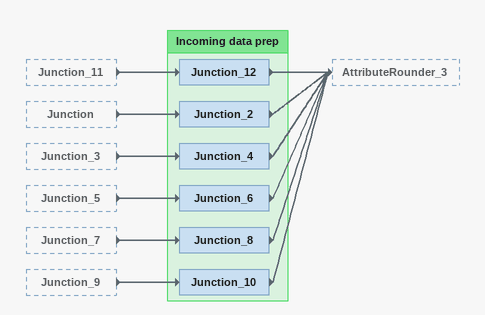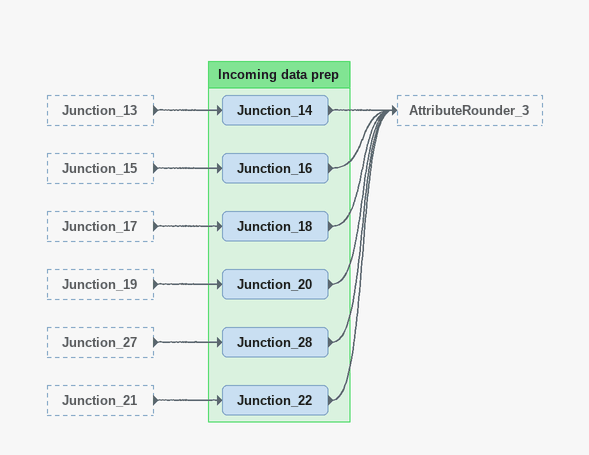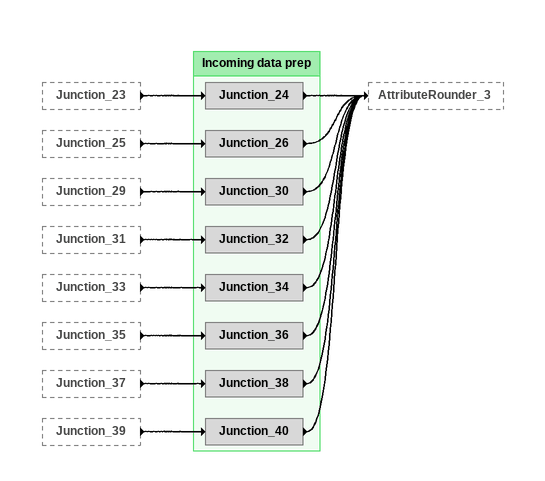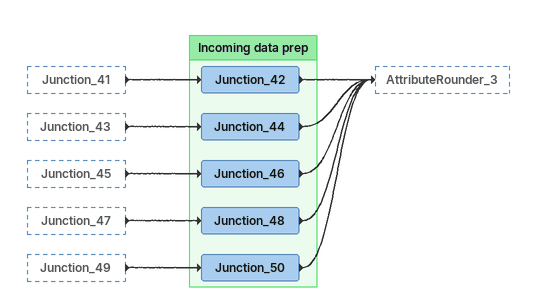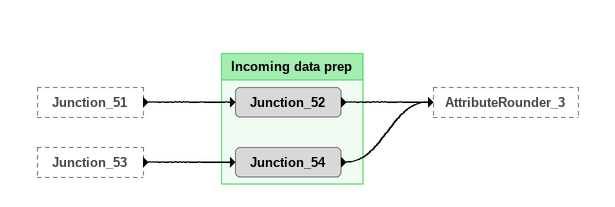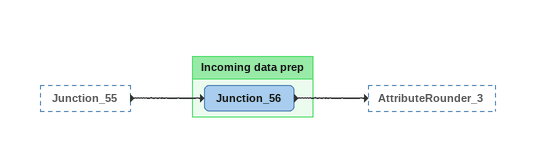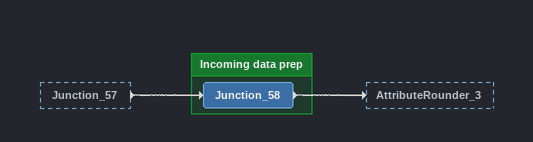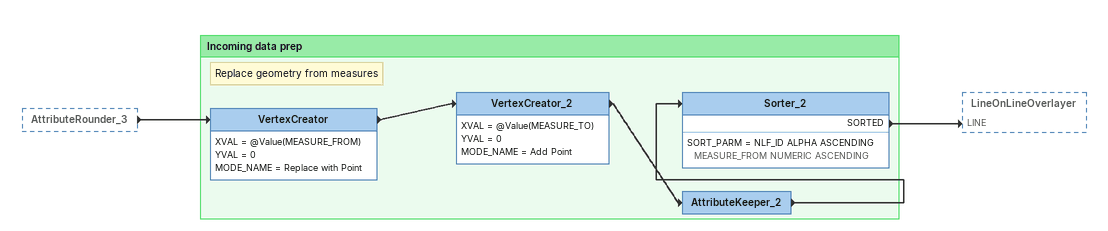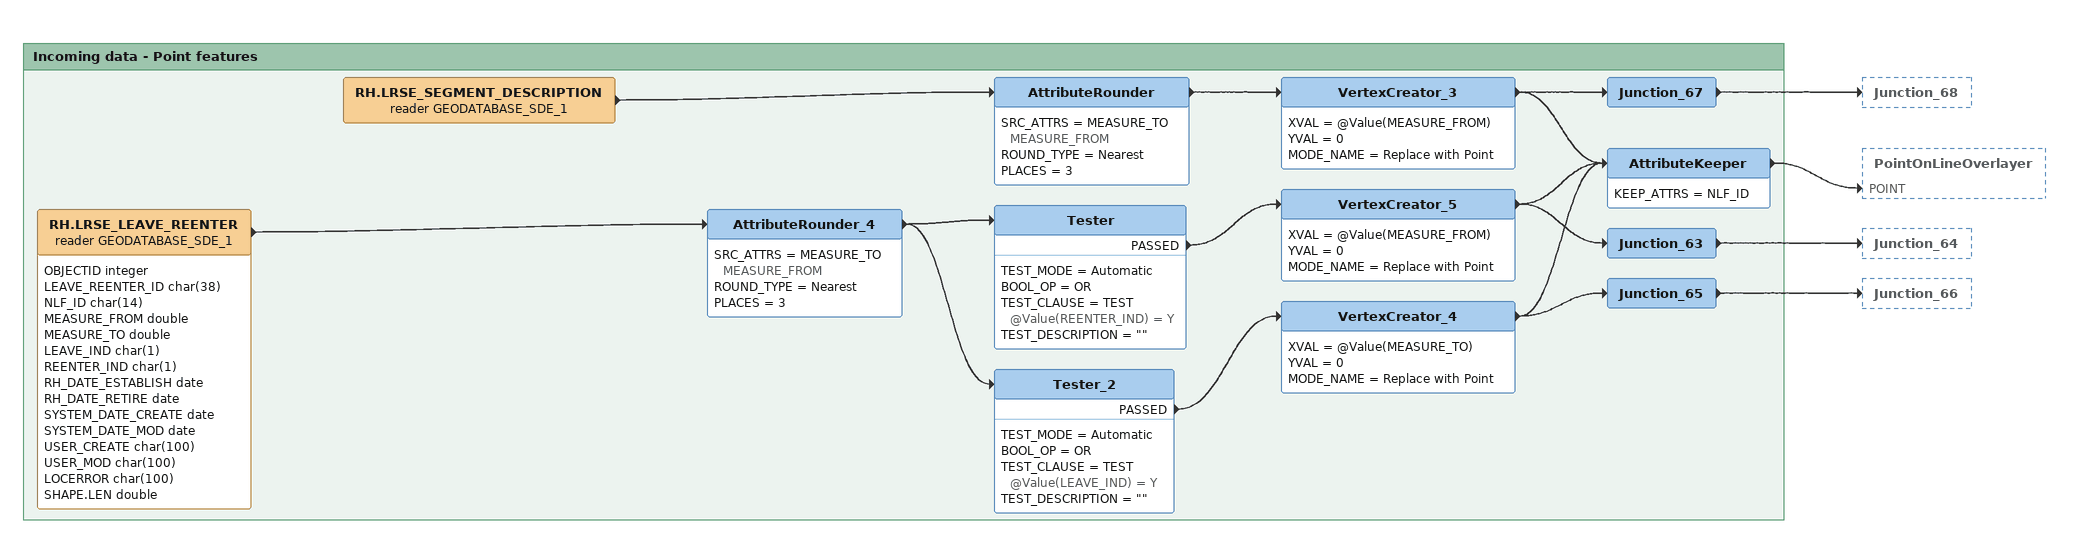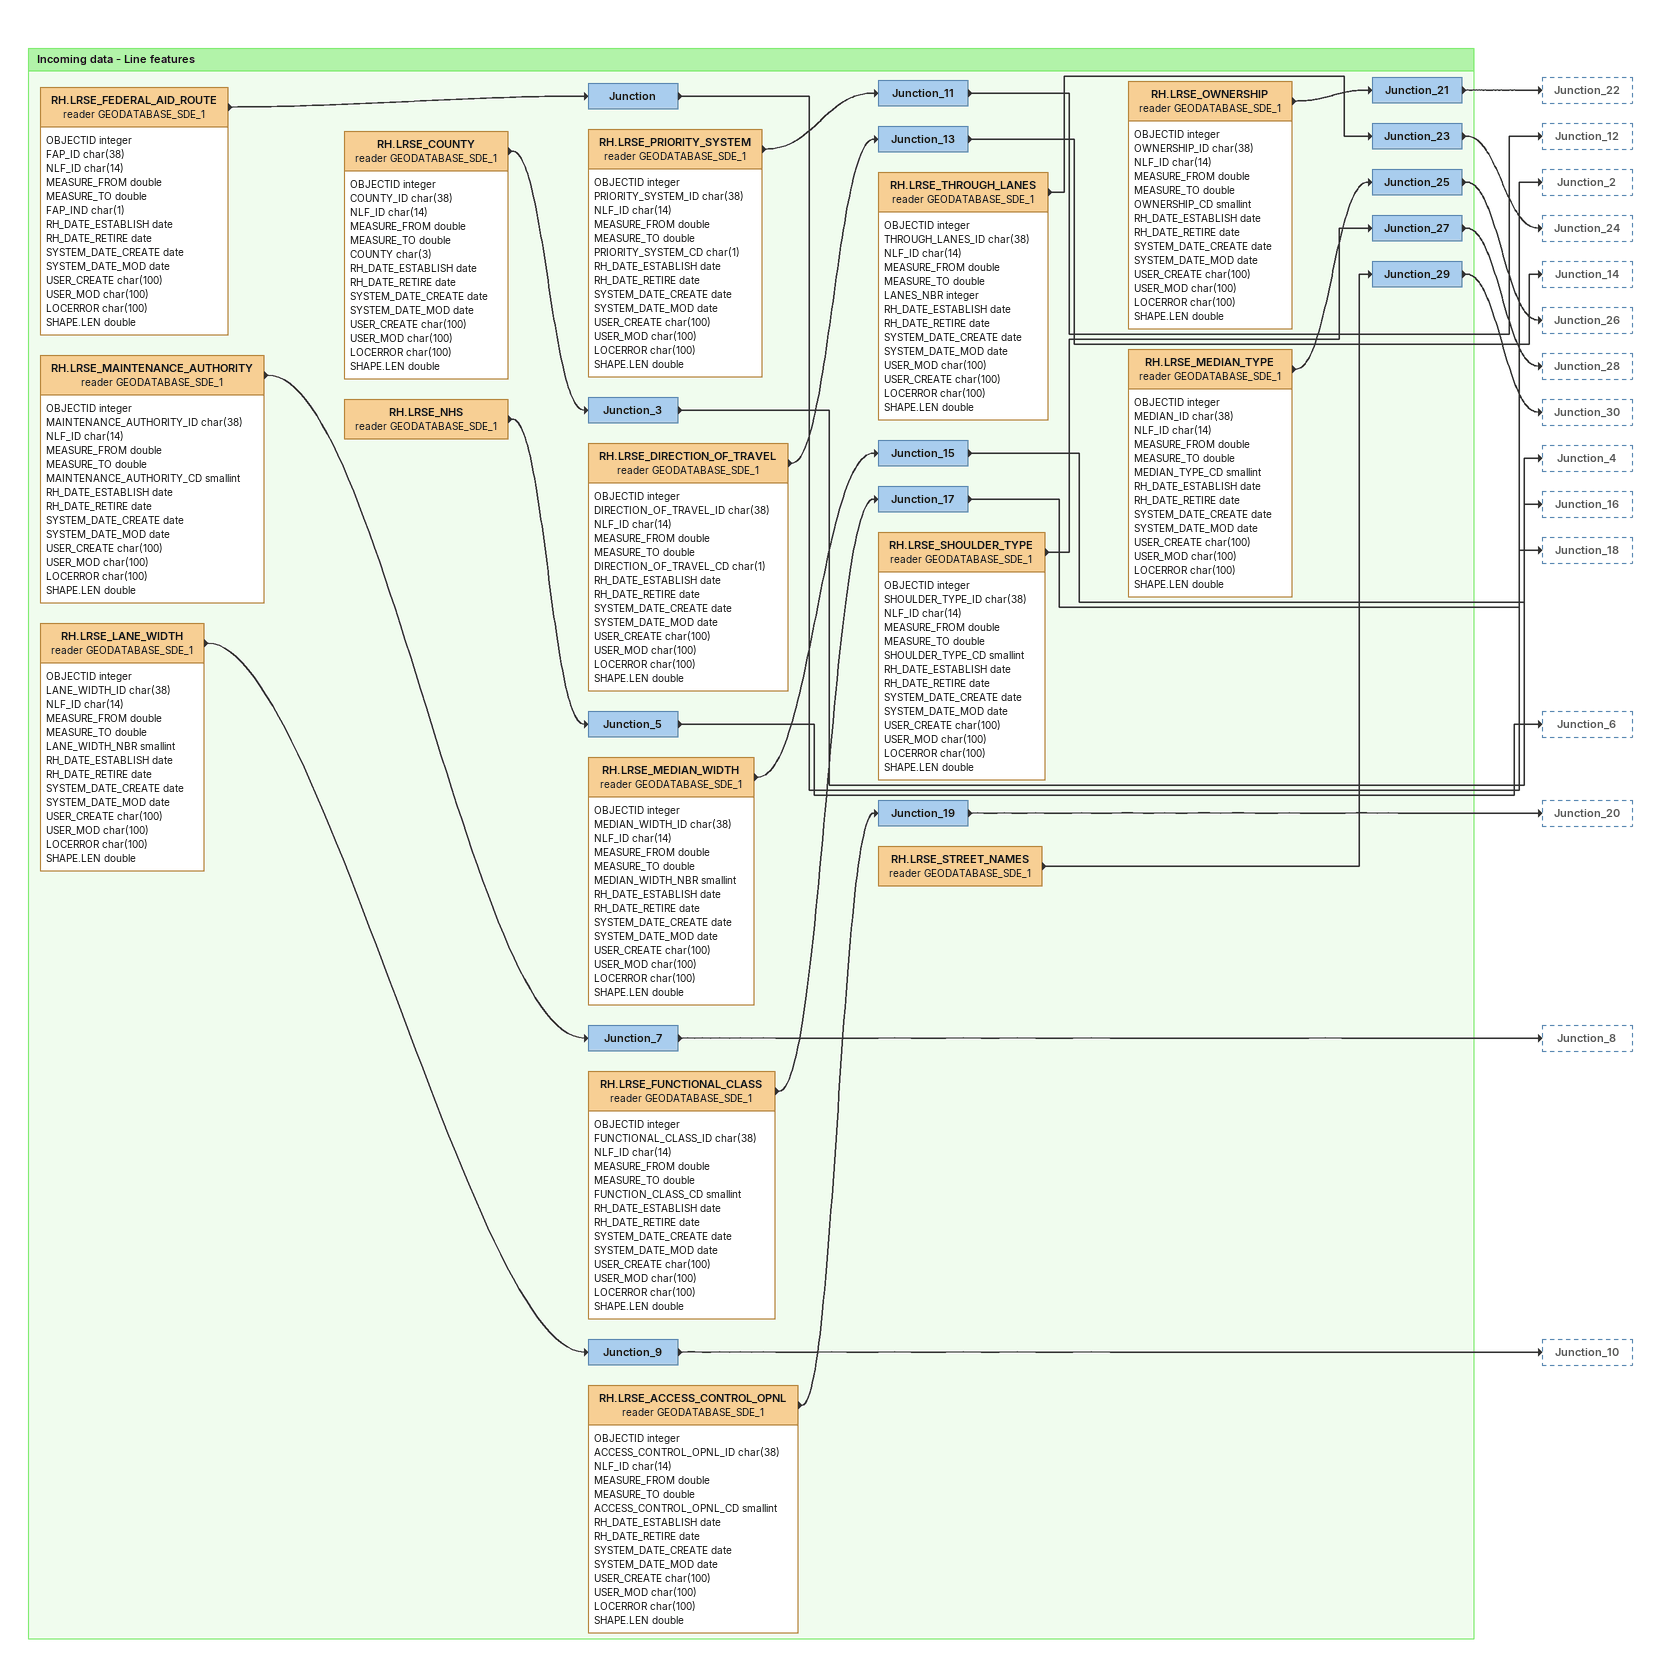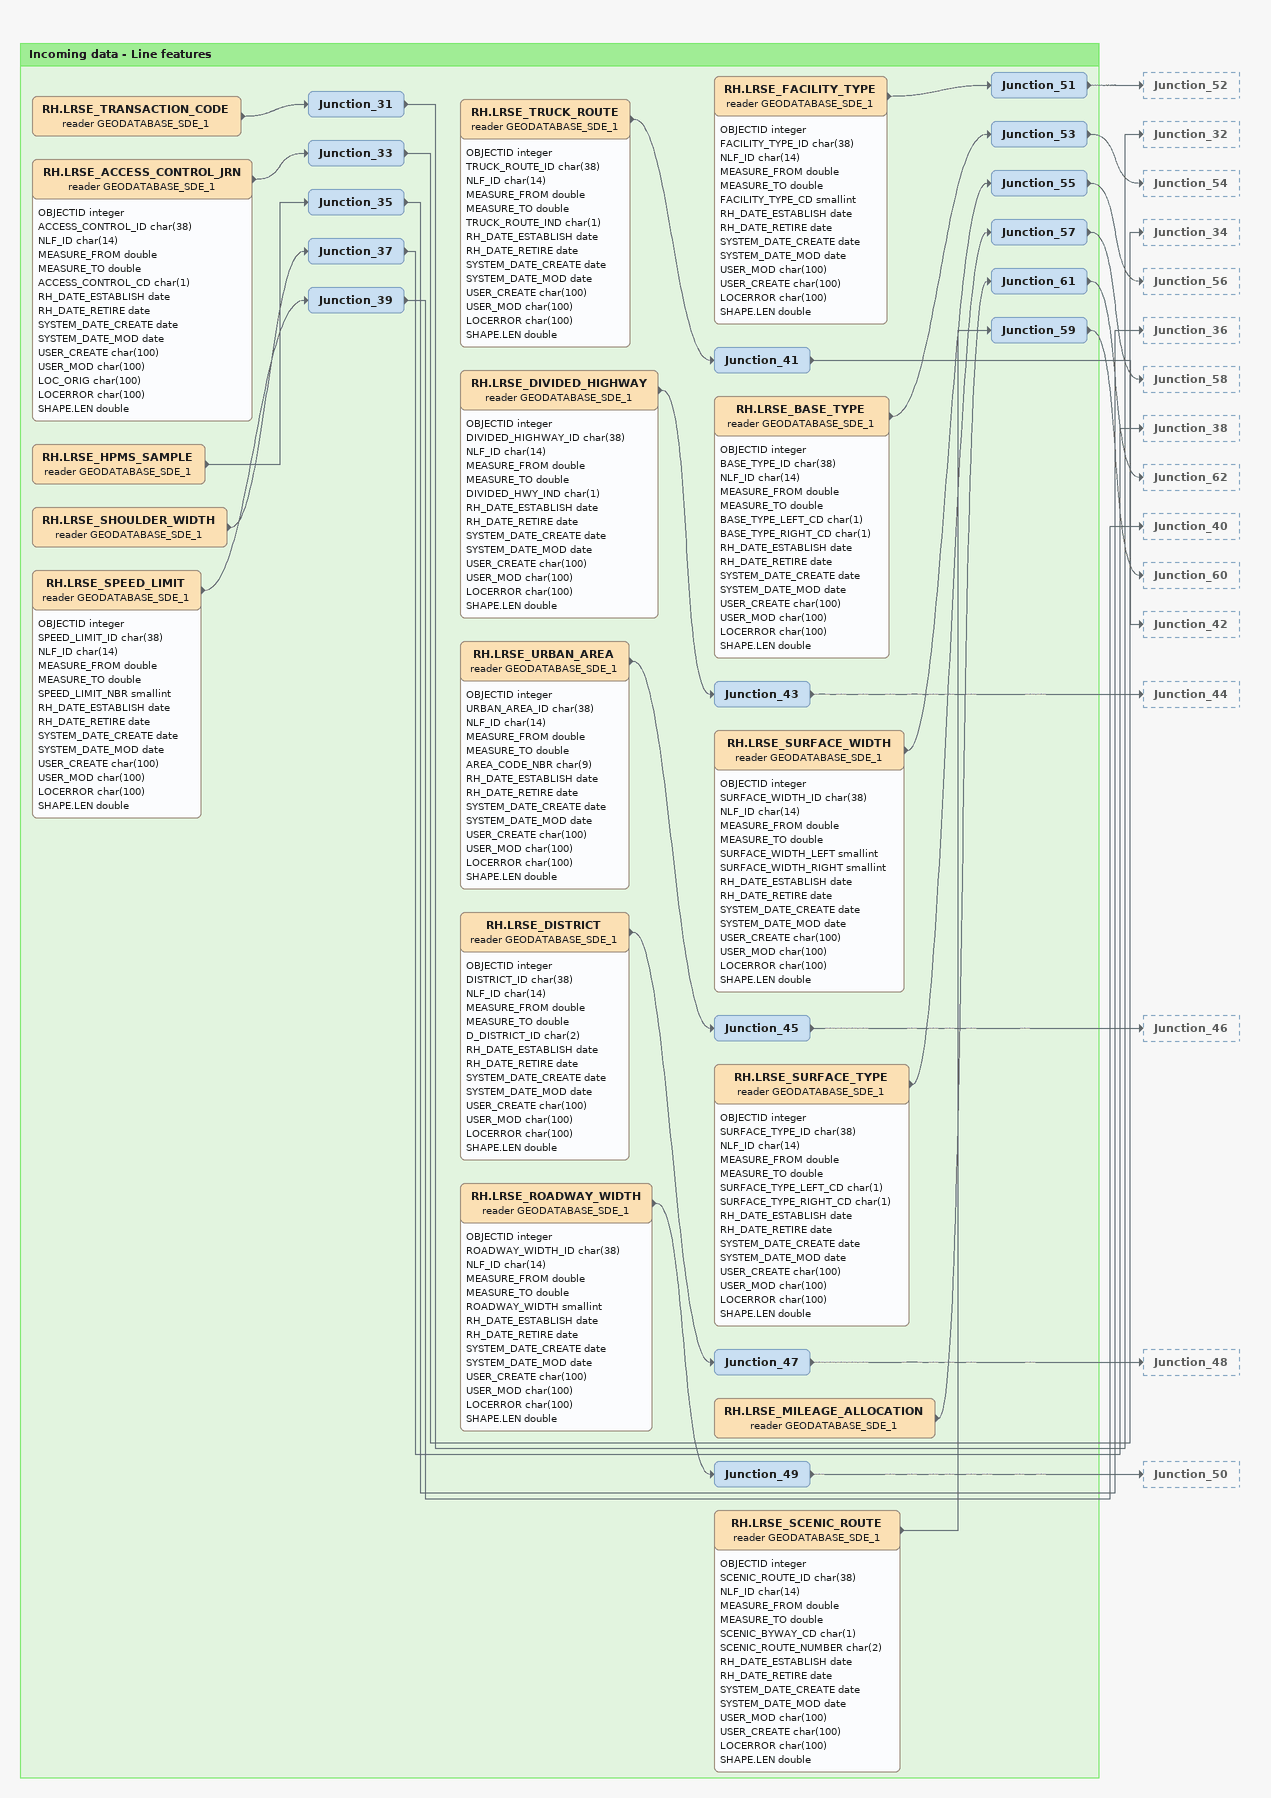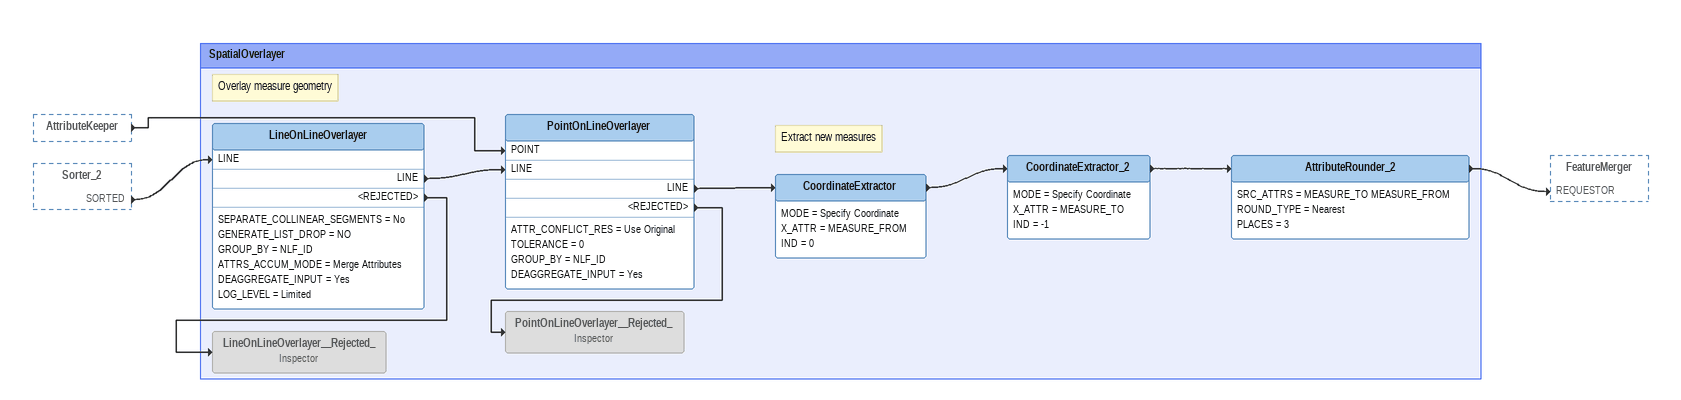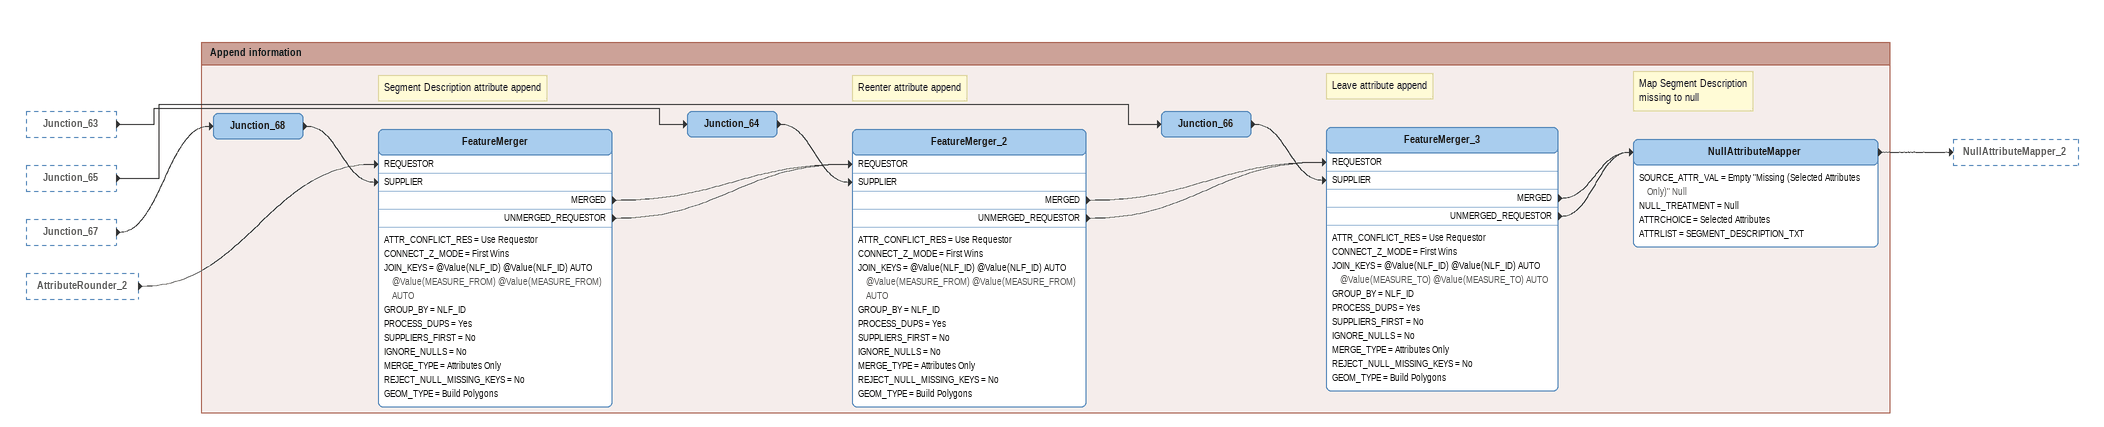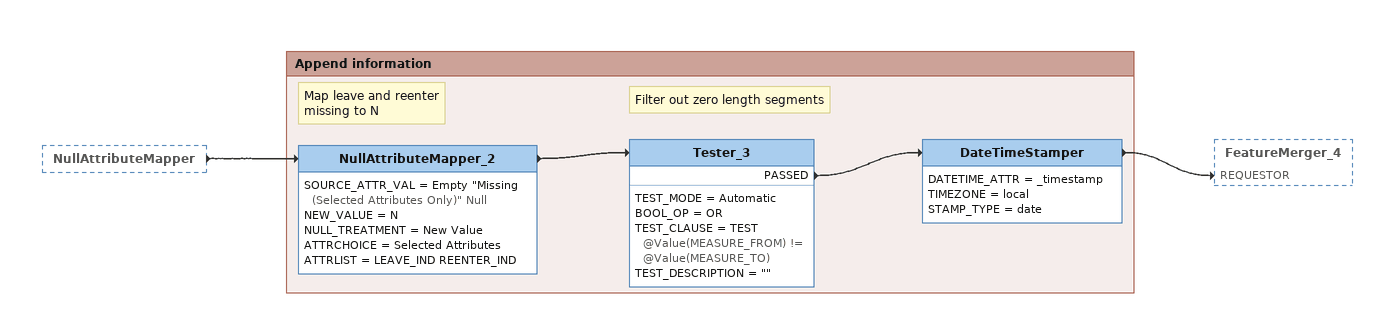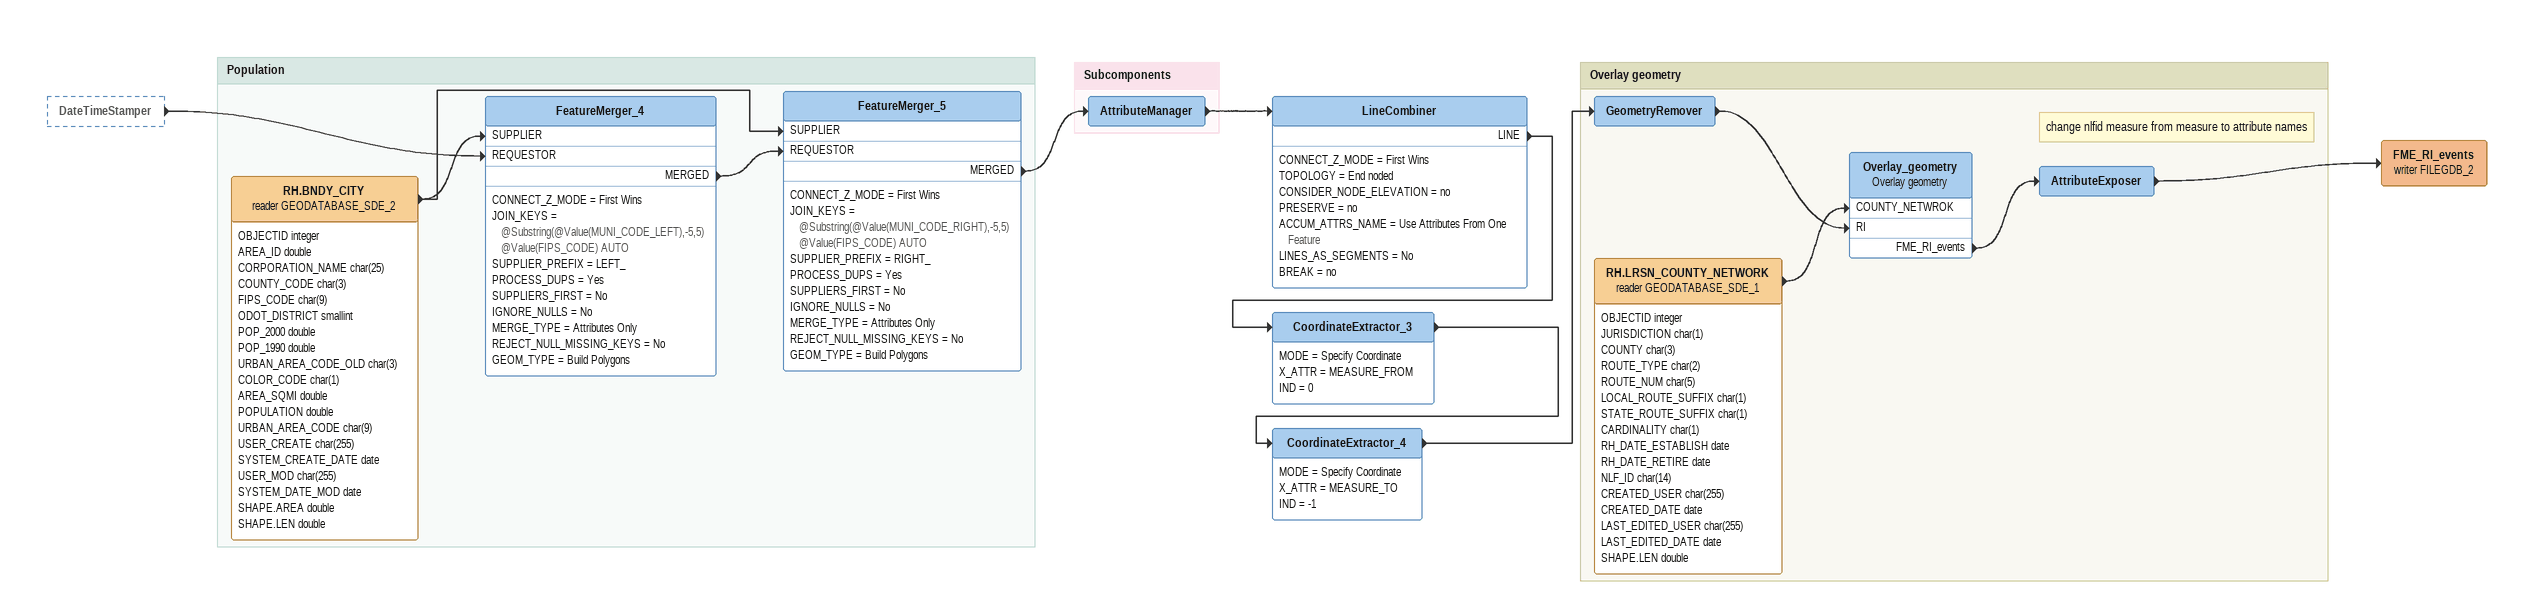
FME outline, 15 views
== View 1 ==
Junction_11 [outside]
    -> Junction_12
Junction [outside]
    -> Junction_2
Junction_3 [outside]
    -> Junction_4
Junction_5 [outside]
    -> Junction_6
Junction_7 [outside]
    -> Junction_8
Junction_9 [outside]
    -> Junction_10

Bookmark: Incoming data prep
Junction_8
    -> AttributeRounder_3
Junction_2
    -> AttributeRounder_3
Junction_10
    -> AttributeRounder_3
Junction_4
    -> AttributeRounder_3
Junction_6
    -> AttributeRounder_3
Junction_12
    -> AttributeRounder_3

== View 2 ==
Junction_13 [outside]
    -> Junction_14
Junction_15 [outside]
    -> Junction_16
Junction_17 [outside]
    -> Junction_18
Junction_19 [outside]
    -> Junction_20
Junction_27 [outside]
    -> Junction_28
Junction_21 [outside]
    -> Junction_22

Bookmark: Incoming data prep
Junction_14
    -> AttributeRounder_3
Junction_16
    -> AttributeRounder_3
Junction_18
    -> AttributeRounder_3
Junction_20
    -> AttributeRounder_3
Junction_28
    -> AttributeRounder_3
Junction_22
    -> AttributeRounder_3

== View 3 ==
Junction_23 [outside]
    -> Junction_24
Junction_25 [outside]
    -> Junction_26
Junction_29 [outside]
    -> Junction_30
Junction_31 [outside]
    -> Junction_32
Junction_33 [outside]
    -> Junction_34
Junction_35 [outside]
    -> Junction_36
Junction_37 [outside]
    -> Junction_38
Junction_39 [outside]
    -> Junction_40

Bookmark: Incoming data prep
Junction_24
    -> AttributeRounder_3
Junction_26
    -> AttributeRounder_3
Junction_30
    -> AttributeRounder_3
Junction_32
    -> AttributeRounder_3
Junction_34
    -> AttributeRounder_3
Junction_36
    -> AttributeRounder_3
Junction_38
    -> AttributeRounder_3
Junction_40
    -> AttributeRounder_3

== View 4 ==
Junction_41 [outside]
    -> Junction_42
Junction_43 [outside]
    -> Junction_44
Junction_45 [outside]
    -> Junction_46
Junction_47 [outside]
    -> Junction_48
Junction_49 [outside]
    -> Junction_50

Bookmark: Incoming data prep
Junction_42
    -> AttributeRounder_3
Junction_44
    -> AttributeRounder_3
Junction_46
    -> AttributeRounder_3
Junction_48
    -> AttributeRounder_3
Junction_50
    -> AttributeRounder_3

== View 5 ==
Junction_51 [outside]
    -> Junction_52
Junction_53 [outside]
    -> Junction_54

Bookmark: Incoming data prep
Junction_52
    -> AttributeRounder_3
Junction_54
    -> AttributeRounder_3

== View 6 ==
Junction_55 [outside]
    -> Junction_56

Bookmark: Incoming data prep
Junction_56
    -> AttributeRounder_3

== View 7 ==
Junction_57 [outside]
    -> Junction_58

Bookmark: Incoming data prep
Junction_58
    -> AttributeRounder_3

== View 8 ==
AttributeRounder_3 [outside]
    -> VertexCreator

Bookmark: Incoming data prep
Note: Replace geometry from measures
VertexCreator
    XVAL = @Value(MEASURE_FROM)
    YVAL = 0
    MODE_NAME = Replace with Point
    -> VertexCreator_2
VertexCreator_2
    XVAL = @Value(MEASURE_TO)
    YVAL = 0
    MODE_NAME = Add Point
    -> AttributeKeeper_2
AttributeKeeper_2
    -> Sorter_2
Sorter_2
    SORT_PARM = NLF_ID ALPHA ASCENDING MEASURE_FROM NUMERIC ASCENDING
    SORTED -> LineOnLineOverlayer [LINE]

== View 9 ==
Bookmark: Incoming data - Point features
RH.LRSE_LEAVE_REENTER (reader GEODATABASE_SDE_1)
    attributes: OBJECTID integer, LEAVE_REENTER_ID char(38), NLF_ID char(14), MEASURE_FROM double, MEASURE_TO double, LEAVE_IND char(1), REENTER_IND char(1), RH_DATE_ESTABLISH date, RH_DATE_RETIRE date, SYSTEM_DATE_CREATE date, SYSTEM_DATE_MOD date, USER_CREATE char(100), USER_MOD char(100), LOCERROR char(100), SHAPE.LEN double
    -> AttributeRounder_4
AttributeRounder_4
    SRC_ATTRS = MEASURE_TO MEASURE_FROM
    ROUND_TYPE = Nearest
    PLACES = 3
    -> Tester
    -> Tester_2
Tester
    TEST_MODE = Automatic
    BOOL_OP = OR
    TEST_CLAUSE = TEST @Value(REENTER_IND) = Y
    TEST_DESCRIPTION = ""
    PASSED -> VertexCreator_5
VertexCreator_5
    XVAL = @Value(MEASURE_FROM)
    YVAL = 0
    MODE_NAME = Replace with Point
    -> AttributeKeeper
    -> Junction_63
Junction_63
    -> Junction_64
Tester_2
    TEST_MODE = Automatic
    BOOL_OP = OR
    TEST_CLAUSE = TEST @Value(LEAVE_IND) = Y
    TEST_DESCRIPTION = ""
    PASSED -> VertexCreator_4
VertexCreator_4
    XVAL = @Value(MEASURE_TO)
    YVAL = 0
    MODE_NAME = Replace with Point
    -> AttributeKeeper
    -> Junction_65
Junction_65
    -> Junction_66
RH.LRSE_SEGMENT_DESCRIPTION (reader GEODATABASE_SDE_1)
    -> AttributeRounder
AttributeRounder
    SRC_ATTRS = MEASURE_TO MEASURE_FROM
    ROUND_TYPE = Nearest
    PLACES = 3
    -> VertexCreator_3
VertexCreator_3
    XVAL = @Value(MEASURE_FROM)
    YVAL = 0
    MODE_NAME = Replace with Point
    -> AttributeKeeper
    -> Junction_67
Junction_67
    -> Junction_68
AttributeKeeper
    KEEP_ATTRS = NLF_ID
    -> PointOnLineOverlayer [POINT]

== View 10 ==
Bookmark: Incoming data - Line features
RH.LRSE_MAINTENANCE_AUTHORITY (reader GEODATABASE_SDE_1)
    attributes: OBJECTID integer, MAINTENANCE_AUTHORITY_ID char(38), NLF_ID char(14), MEASURE_FROM double, MEASURE_TO double, MAINTENANCE_AUTHORITY_CD smallint, RH_DATE_ESTABLISH date, RH_DATE_RETIRE date, SYSTEM_DATE_CREATE date, SYSTEM_DATE_MOD date, USER_CREATE char(100), USER_MOD char(100), LOCERROR char(100), SHAPE.LEN double
    -> Junction_7
Junction_7
    -> Junction_8
RH.LRSE_FEDERAL_AID_ROUTE (reader GEODATABASE_SDE_1)
    attributes: OBJECTID integer, FAP_ID char(38), NLF_ID char(14), MEASURE_FROM double, MEASURE_TO double, FAP_IND char(1), RH_DATE_ESTABLISH date, RH_DATE_RETIRE date, SYSTEM_DATE_CREATE date, SYSTEM_DATE_MOD date, USER_CREATE char(100), USER_MOD char(100), LOCERROR char(100), SHAPE.LEN double
    -> Junction
Junction
    -> Junction_2
RH.LRSE_LANE_WIDTH (reader GEODATABASE_SDE_1)
    attributes: OBJECTID integer, LANE_WIDTH_ID char(38), NLF_ID char(14), MEASURE_FROM double, MEASURE_TO double, LANE_WIDTH_NBR smallint, RH_DATE_ESTABLISH date, RH_DATE_RETIRE date, SYSTEM_DATE_CREATE date, SYSTEM_DATE_MOD date, USER_CREATE char(100), USER_MOD char(100), LOCERROR char(100), SHAPE.LEN double
    -> Junction_9
Junction_9
    -> Junction_10
RH.LRSE_COUNTY (reader GEODATABASE_SDE_1)
    attributes: OBJECTID integer, COUNTY_ID char(38), NLF_ID char(14), MEASURE_FROM double, MEASURE_TO double, COUNTY char(3), RH_DATE_ESTABLISH date, RH_DATE_RETIRE date, SYSTEM_DATE_CREATE date, SYSTEM_DATE_MOD date, USER_CREATE char(100), USER_MOD char(100), LOCERROR char(100), SHAPE.LEN double
    -> Junction_3
Junction_3
    -> Junction_4
RH.LRSE_NHS (reader GEODATABASE_SDE_1)
    -> Junction_5
Junction_5
    -> Junction_6
RH.LRSE_PRIORITY_SYSTEM (reader GEODATABASE_SDE_1)
    attributes: OBJECTID integer, PRIORITY_SYSTEM_ID char(38), NLF_ID char(14), MEASURE_FROM double, MEASURE_TO double, PRIORITY_SYSTEM_CD char(1), RH_DATE_ESTABLISH date, RH_DATE_RETIRE date, SYSTEM_DATE_CREATE date, SYSTEM_DATE_MOD date, USER_CREATE char(100), USER_MOD char(100), LOCERROR char(100), SHAPE.LEN double
    -> Junction_11
Junction_11
    -> Junction_12
RH.LRSE_DIRECTION_OF_TRAVEL (reader GEODATABASE_SDE_1)
    attributes: OBJECTID integer, DIRECTION_OF_TRAVEL_ID char(38), NLF_ID char(14), MEASURE_FROM double, MEASURE_TO double, DIRECTION_OF_TRAVEL_CD char(1), RH_DATE_ESTABLISH date, RH_DATE_RETIRE date, SYSTEM_DATE_CREATE date, SYSTEM_DATE_MOD date, USER_CREATE char(100), USER_MOD char(100), LOCERROR char(100), SHAPE.LEN double
    -> Junction_13
Junction_13
    -> Junction_14
RH.LRSE_MEDIAN_WIDTH (reader GEODATABASE_SDE_1)
    attributes: OBJECTID integer, MEDIAN_WIDTH_ID char(38), NLF_ID char(14), MEASURE_FROM double, MEASURE_TO double, MEDIAN_WIDTH_NBR smallint, RH_DATE_ESTABLISH date, RH_DATE_RETIRE date, SYSTEM_DATE_CREATE date, SYSTEM_DATE_MOD date, USER_CREATE char(100), USER_MOD char(100), LOCERROR char(100), SHAPE.LEN double
    -> Junction_15
Junction_15
    -> Junction_16
RH.LRSE_FUNCTIONAL_CLASS (reader GEODATABASE_SDE_1)
    attributes: OBJECTID integer, FUNCTIONAL_CLASS_ID char(38), NLF_ID char(14), MEASURE_FROM double, MEASURE_TO double, FUNCTION_CLASS_CD smallint, RH_DATE_ESTABLISH date, RH_DATE_RETIRE date, SYSTEM_DATE_CREATE date, SYSTEM_DATE_MOD date, USER_CREATE char(100), USER_MOD char(100), LOCERROR char(100), SHAPE.LEN double
    -> Junction_17
Junction_17
    -> Junction_18
RH.LRSE_ACCESS_CONTROL_OPNL (reader GEODATABASE_SDE_1)
    attributes: OBJECTID integer, ACCESS_CONTROL_OPNL_ID char(38), NLF_ID char(14), MEASURE_FROM double, MEASURE_TO double, ACCESS_CONTROL_OPNL_CD smallint, RH_DATE_ESTABLISH date, RH_DATE_RETIRE date, SYSTEM_DATE_CREATE date, SYSTEM_DATE_MOD date, USER_CREATE char(100), USER_MOD char(100), LOCERROR char(100), SHAPE.LEN double
    -> Junction_19
Junction_19
    -> Junction_20
RH.LRSE_SHOULDER_TYPE (reader GEODATABASE_SDE_1)
    attributes: OBJECTID integer, SHOULDER_TYPE_ID char(38), NLF_ID char(14), MEASURE_FROM double, MEASURE_TO double, SHOULDER_TYPE_CD smallint, RH_DATE_ESTABLISH date, RH_DATE_RETIRE date, SYSTEM_DATE_CREATE date, SYSTEM_DATE_MOD date, USER_CREATE char(100), USER_MOD char(100), LOCERROR char(100), SHAPE.LEN double
    -> Junction_27
Junction_27
    -> Junction_28
RH.LRSE_OWNERSHIP (reader GEODATABASE_SDE_1)
    attributes: OBJECTID integer, OWNERSHIP_ID char(38), NLF_ID char(14), MEASURE_FROM double, MEASURE_TO double, OWNERSHIP_CD smallint, RH_DATE_ESTABLISH date, RH_DATE_RETIRE date, SYSTEM_DATE_CREATE date, SYSTEM_DATE_MOD date, USER_CREATE char(100), USER_MOD char(100), LOCERROR char(100), SHAPE.LEN double
    -> Junction_21
Junction_21
    -> Junction_22
RH.LRSE_THROUGH_LANES (reader GEODATABASE_SDE_1)
    attributes: OBJECTID integer, THROUGH_LANES_ID char(38), NLF_ID char(14), MEASURE_FROM double, MEASURE_TO double, LANES_NBR integer, RH_DATE_ESTABLISH date, RH_DATE_RETIRE date, SYSTEM_DATE_CREATE date, SYSTEM_DATE_MOD date, USER_MOD char(100), USER_CREATE char(100), LOCERROR char(100), SHAPE.LEN double
    -> Junction_23
Junction_23
    -> Junction_24
RH.LRSE_MEDIAN_TYPE (reader GEODATABASE_SDE_1)
    attributes: OBJECTID integer, MEDIAN_ID char(38), NLF_ID char(14), MEASURE_FROM double, MEASURE_TO double, MEDIAN_TYPE_CD smallint, RH_DATE_ESTABLISH date, RH_DATE_RETIRE date, SYSTEM_DATE_CREATE date, SYSTEM_DATE_MOD date, USER_CREATE char(100), USER_MOD char(100), LOCERROR char(100), SHAPE.LEN double
    -> Junction_25
Junction_25
    -> Junction_26
RH.LRSE_STREET_NAMES (reader GEODATABASE_SDE_1)
    -> Junction_29
Junction_29
    -> Junction_30

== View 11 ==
Bookmark: Incoming data - Line features
RH.LRSE_TRANSACTION_CODE (reader GEODATABASE_SDE_1)
    -> Junction_31
Junction_31
    -> Junction_32
RH.LRSE_ACCESS_CONTROL_JRN (reader GEODATABASE_SDE_1)
    attributes: OBJECTID integer, ACCESS_CONTROL_ID char(38), NLF_ID char(14), MEASURE_FROM double, MEASURE_TO double, ACCESS_CONTROL_CD char(1), RH_DATE_ESTABLISH date, RH_DATE_RETIRE date, SYSTEM_DATE_CREATE date, SYSTEM_DATE_MOD date, USER_CREATE char(100), USER_MOD char(100), LOC_ORIG char(100), LOCERROR char(100), SHAPE.LEN double
    -> Junction_33
Junction_33
    -> Junction_34
RH.LRSE_HPMS_SAMPLE (reader GEODATABASE_SDE_1)
    -> Junction_35
Junction_35
    -> Junction_36
RH.LRSE_SHOULDER_WIDTH (reader GEODATABASE_SDE_1)
    -> Junction_37
Junction_37
    -> Junction_38
RH.LRSE_SPEED_LIMIT (reader GEODATABASE_SDE_1)
    attributes: OBJECTID integer, SPEED_LIMIT_ID char(38), NLF_ID char(14), MEASURE_FROM double, MEASURE_TO double, SPEED_LIMIT_NBR smallint, RH_DATE_ESTABLISH date, RH_DATE_RETIRE date, SYSTEM_DATE_CREATE date, SYSTEM_DATE_MOD date, USER_CREATE char(100), USER_MOD char(100), LOCERROR char(100), SHAPE.LEN double
    -> Junction_39
Junction_39
    -> Junction_40
RH.LRSE_TRUCK_ROUTE (reader GEODATABASE_SDE_1)
    attributes: OBJECTID integer, TRUCK_ROUTE_ID char(38), NLF_ID char(14), MEASURE_FROM double, MEASURE_TO double, TRUCK_ROUTE_IND char(1), RH_DATE_ESTABLISH date, RH_DATE_RETIRE date, SYSTEM_DATE_CREATE date, SYSTEM_DATE_MOD date, USER_CREATE char(100), USER_MOD char(100), LOCERROR char(100), SHAPE.LEN double
    -> Junction_41
Junction_41
    -> Junction_42
RH.LRSE_DIVIDED_HIGHWAY (reader GEODATABASE_SDE_1)
    attributes: OBJECTID integer, DIVIDED_HIGHWAY_ID char(38), NLF_ID char(14), MEASURE_FROM double, MEASURE_TO double, DIVIDED_HWY_IND char(1), RH_DATE_ESTABLISH date, RH_DATE_RETIRE date, SYSTEM_DATE_CREATE date, SYSTEM_DATE_MOD date, USER_CREATE char(100), USER_MOD char(100), LOCERROR char(100), SHAPE.LEN double
    -> Junction_43
Junction_43
    -> Junction_44
RH.LRSE_URBAN_AREA (reader GEODATABASE_SDE_1)
    attributes: OBJECTID integer, URBAN_AREA_ID char(38), NLF_ID char(14), MEASURE_FROM double, MEASURE_TO double, AREA_CODE_NBR char(9), RH_DATE_ESTABLISH date, RH_DATE_RETIRE date, SYSTEM_DATE_CREATE date, SYSTEM_DATE_MOD date, USER_CREATE char(100), USER_MOD char(100), LOCERROR char(100), SHAPE.LEN double
    -> Junction_45
Junction_45
    -> Junction_46
RH.LRSE_DISTRICT (reader GEODATABASE_SDE_1)
    attributes: OBJECTID integer, DISTRICT_ID char(38), NLF_ID char(14), MEASURE_FROM double, MEASURE_TO double, D_DISTRICT_ID char(2), RH_DATE_ESTABLISH date, RH_DATE_RETIRE date, SYSTEM_DATE_CREATE date, SYSTEM_DATE_MOD date, USER_CREATE char(100), USER_MOD char(100), LOCERROR char(100), SHAPE.LEN double
    -> Junction_47
Junction_47
    -> Junction_48
RH.LRSE_ROADWAY_WIDTH (reader GEODATABASE_SDE_1)
    attributes: OBJECTID integer, ROADWAY_WIDTH_ID char(38), NLF_ID char(14), MEASURE_FROM double, MEASURE_TO double, ROADWAY_WIDTH smallint, RH_DATE_ESTABLISH date, RH_DATE_RETIRE date, SYSTEM_DATE_CREATE date, SYSTEM_DATE_MOD date, USER_CREATE char(100), USER_MOD char(100), LOCERROR char(100), SHAPE.LEN double
    -> Junction_49
Junction_49
    -> Junction_50
RH.LRSE_FACILITY_TYPE (reader GEODATABASE_SDE_1)
    attributes: OBJECTID integer, FACILITY_TYPE_ID char(38), NLF_ID char(14), MEASURE_FROM double, MEASURE_TO double, FACILITY_TYPE_CD smallint, RH_DATE_ESTABLISH date, RH_DATE_RETIRE date, SYSTEM_DATE_CREATE date, SYSTEM_DATE_MOD date, USER_MOD char(100), USER_CREATE char(100), LOCERROR char(100), SHAPE.LEN double
    -> Junction_51
Junction_51
    -> Junction_52
RH.LRSE_BASE_TYPE (reader GEODATABASE_SDE_1)
    attributes: OBJECTID integer, BASE_TYPE_ID char(38), NLF_ID char(14), MEASURE_FROM double, MEASURE_TO double, BASE_TYPE_LEFT_CD char(1), BASE_TYPE_RIGHT_CD char(1), RH_DATE_ESTABLISH date, RH_DATE_RETIRE date, SYSTEM_DATE_CREATE date, SYSTEM_DATE_MOD date, USER_CREATE char(100), USER_MOD char(100), LOCERROR char(100), SHAPE.LEN double
    -> Junction_53
Junction_53
    -> Junction_54
RH.LRSE_SURFACE_WIDTH (reader GEODATABASE_SDE_1)
    attributes: OBJECTID integer, SURFACE_WIDTH_ID char(38), NLF_ID char(14), MEASURE_FROM double, MEASURE_TO double, SURFACE_WIDTH_LEFT smallint, SURFACE_WIDTH_RIGHT smallint, RH_DATE_ESTABLISH date, RH_DATE_RETIRE date, SYSTEM_DATE_CREATE date, SYSTEM_DATE_MOD date, USER_CREATE char(100), USER_MOD char(100), LOCERROR char(100), SHAPE.LEN double
    -> Junction_55
Junction_55
    -> Junction_56
RH.LRSE_SURFACE_TYPE (reader GEODATABASE_SDE_1)
    attributes: OBJECTID integer, SURFACE_TYPE_ID char(38), NLF_ID char(14), MEASURE_FROM double, MEASURE_TO double, SURFACE_TYPE_LEFT_CD char(1), SURFACE_TYPE_RIGHT_CD char(1), RH_DATE_ESTABLISH date, RH_DATE_RETIRE date, SYSTEM_DATE_CREATE date, SYSTEM_DATE_MOD date, USER_CREATE char(100), USER_MOD char(100), LOCERROR char(100), SHAPE.LEN double
    -> Junction_57
Junction_57
    -> Junction_58
RH.LRSE_MILEAGE_ALLOCATION (reader GEODATABASE_SDE_1)
    -> Junction_61
Junction_61
    -> Junction_62
RH.LRSE_SCENIC_ROUTE (reader GEODATABASE_SDE_1)
    attributes: OBJECTID integer, SCENIC_ROUTE_ID char(38), NLF_ID char(14), MEASURE_FROM double, MEASURE_TO double, SCENIC_BYWAY_CD char(1), SCENIC_ROUTE_NUMBER char(2), RH_DATE_ESTABLISH date, RH_DATE_RETIRE date, SYSTEM_DATE_CREATE date, SYSTEM_DATE_MOD date, USER_MOD char(100), USER_CREATE char(100), LOCERROR char(100), SHAPE.LEN double
    -> Junction_59
Junction_59
    -> Junction_60

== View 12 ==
AttributeKeeper [outside]
    -> PointOnLineOverlayer [POINT]
Sorter_2 [outside]
    SORTED -> LineOnLineOverlayer [LINE]

Bookmark: SpatialOverlayer
Note: Overlay measure geometry
LineOnLineOverlayer
    SEPARATE_COLLINEAR_SEGMENTS = No
    GENERATE_LIST_DROP = NO
    GROUP_BY = NLF_ID
    ATTRS_ACCUM_MODE = Merge Attributes
    DEAGGREGATE_INPUT = Yes
    LOG_LEVEL = Limited
    LINE -> PointOnLineOverlayer [LINE]
    <REJECTED> -> LineOnLineOverlayer__Rejected_
PointOnLineOverlayer
    ATTR_CONFLICT_RES = Use Original
    TOLERANCE = 0
    GROUP_BY = NLF_ID
    DEAGGREGATE_INPUT = Yes
    LINE -> CoordinateExtractor
    <REJECTED> -> PointOnLineOverlayer__Rejected_
Note: Extract new measures
CoordinateExtractor
    MODE = Specify Coordinate
    X_ATTR = MEASURE_FROM
    IND = 0
    -> CoordinateExtractor_2
CoordinateExtractor_2
    MODE = Specify Coordinate
    X_ATTR = MEASURE_TO
    IND = -1
    -> AttributeRounder_2
AttributeRounder_2
    SRC_ATTRS = MEASURE_TO MEASURE_FROM
    ROUND_TYPE = Nearest
    PLACES = 3
    -> FeatureMerger [REQUESTOR]
PointOnLineOverlayer__Rejected_: Inspector [off]
LineOnLineOverlayer__Rejected_: Inspector [off]

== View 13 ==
Junction_63 [outside]
    -> Junction_64
Junction_65 [outside]
    -> Junction_66
Junction_67 [outside]
    -> Junction_68
AttributeRounder_2 [outside]
    -> FeatureMerger [REQUESTOR]

Bookmark: Append information
Junction_64
    -> FeatureMerger_2 [SUPPLIER]
Junction_66
    -> FeatureMerger_3 [SUPPLIER]
Junction_68
    -> FeatureMerger [SUPPLIER]
Note: Segment Description attribute append
FeatureMerger
    ATTR_CONFLICT_RES = Use Requestor
    CONNECT_Z_MODE = First Wins
    JOIN_KEYS = @Value(NLF_ID) @Value(NLF_ID) AUTO @Value(MEASURE_FROM) @Value(MEASURE_FROM) AUTO
    GROUP_BY = NLF_ID
    PROCESS_DUPS = Yes
    SUPPLIERS_FIRST = No
    IGNORE_NULLS = No
    MERGE_TYPE = Attributes Only
    REJECT_NULL_MISSING_KEYS = No
    GEOM_TYPE = Build Polygons
    MERGED -> FeatureMerger_2 [REQUESTOR]
    UNMERGED_REQUESTOR -> FeatureMerger_2 [REQUESTOR]
Note: Reenter attribute append
FeatureMerger_2
    ATTR_CONFLICT_RES = Use Requestor
    CONNECT_Z_MODE = First Wins
    JOIN_KEYS = @Value(NLF_ID) @Value(NLF_ID) AUTO @Value(MEASURE_FROM) @Value(MEASURE_FROM) AUTO
    GROUP_BY = NLF_ID
    PROCESS_DUPS = Yes
    SUPPLIERS_FIRST = No
    IGNORE_NULLS = No
    MERGE_TYPE = Attributes Only
    REJECT_NULL_MISSING_KEYS = No
    GEOM_TYPE = Build Polygons
    MERGED -> FeatureMerger_3 [REQUESTOR]
    UNMERGED_REQUESTOR -> FeatureMerger_3 [REQUESTOR]
Note: Leave attribute append
FeatureMerger_3
    ATTR_CONFLICT_RES = Use Requestor
    CONNECT_Z_MODE = First Wins
    JOIN_KEYS = @Value(NLF_ID) @Value(NLF_ID) AUTO @Value(MEASURE_TO) @Value(MEASURE_TO) AUTO
    GROUP_BY = NLF_ID
    PROCESS_DUPS = Yes
    SUPPLIERS_FIRST = No
    IGNORE_NULLS = No
    MERGE_TYPE = Attributes Only
    REJECT_NULL_MISSING_KEYS = No
    GEOM_TYPE = Build Polygons
    MERGED -> NullAttributeMapper
    UNMERGED_REQUESTOR -> NullAttributeMapper
Note: Map Segment Description / missing to null
NullAttributeMapper
    SOURCE_ATTR_VAL = Empty "Missing (Selected Attributes Only)" Null
    NULL_TREATMENT = Null
    ATTRCHOICE = Selected Attributes
    ATTRLIST = SEGMENT_DESCRIPTION_TXT
    -> NullAttributeMapper_2

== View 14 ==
NullAttributeMapper [outside]
    -> NullAttributeMapper_2

Bookmark: Append information
Note: Map leave and reenter / missing to N
NullAttributeMapper_2
    SOURCE_ATTR_VAL = Empty "Missing (Selected Attributes Only)" Null
    NEW_VALUE = N
    NULL_TREATMENT = New Value
    ATTRCHOICE = Selected Attributes
    ATTRLIST = LEAVE_IND REENTER_IND
    -> Tester_3
Note: Filter out zero length segments
Tester_3
    TEST_MODE = Automatic
    BOOL_OP = OR
    TEST_CLAUSE = TEST @Value(MEASURE_FROM) != @Value(MEASURE_TO)
    TEST_DESCRIPTION = ""
    PASSED -> DateTimeStamper
DateTimeStamper
    DATETIME_ATTR = _timestamp
    TIMEZONE = local
    STAMP_TYPE = date
    -> FeatureMerger_4 [REQUESTOR]

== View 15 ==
DateTimeStamper [outside]
    -> FeatureMerger_4 [REQUESTOR]
LineCombiner
    CONNECT_Z_MODE = First Wins
    TOPOLOGY = End noded
    CONSIDER_NODE_ELEVATION = no
    PRESERVE = no
    ACCUM_ATTRS_NAME = Use Attributes From One Feature
    LINES_AS_SEGMENTS = No
    BREAK = no
    LINE -> CoordinateExtractor_3
CoordinateExtractor_3
    MODE = Specify Coordinate
    X_ATTR = MEASURE_FROM
    IND = 0
    -> CoordinateExtractor_4
CoordinateExtractor_4
    MODE = Specify Coordinate
    X_ATTR = MEASURE_TO
    IND = -1
    -> GeometryRemover
FME_RI_events (writer FILEGDB_2)

Bookmark: Population
RH.BNDY_CITY (reader GEODATABASE_SDE_2)
    attributes: OBJECTID integer, AREA_ID double, CORPORATION_NAME char(25), COUNTY_CODE char(3), FIPS_CODE char(9), ODOT_DISTRICT smallint, POP_2000 double, POP_1990 double, URBAN_AREA_CODE_OLD char(3), COLOR_CODE char(1), AREA_SQMI double, POPULATION double, URBAN_AREA_CODE char(9), USER_CREATE char(255), SYSTEM_CREATE_DATE date, USER_MOD char(255), SYSTEM_DATE_MOD date, SHAPE.AREA double, SHAPE.LEN double
    -> FeatureMerger_4 [SUPPLIER]
    -> FeatureMerger_5 [SUPPLIER]
FeatureMerger_4
    CONNECT_Z_MODE = First Wins
    JOIN_KEYS = @Substring(@Value(MUNI_CODE_LEFT),-5,5) @Value(FIPS_CODE) AUTO
    SUPPLIER_PREFIX = LEFT_
    PROCESS_DUPS = Yes
    SUPPLIERS_FIRST = No
    IGNORE_NULLS = No
    MERGE_TYPE = Attributes Only
    REJECT_NULL_MISSING_KEYS = No
    GEOM_TYPE = Build Polygons
    MERGED -> FeatureMerger_5 [REQUESTOR]
FeatureMerger_5
    CONNECT_Z_MODE = First Wins
    JOIN_KEYS = @Substring(@Value(MUNI_CODE_RIGHT),-5,5) @Value(FIPS_CODE) AUTO
    SUPPLIER_PREFIX = RIGHT_
    PROCESS_DUPS = Yes
    SUPPLIERS_FIRST = No
    IGNORE_NULLS = No
    MERGE_TYPE = Attributes Only
    REJECT_NULL_MISSING_KEYS = No
    GEOM_TYPE = Build Polygons
    MERGED -> AttributeManager

Bookmark: Subcomponents
AttributeManager
    -> LineCombiner

Bookmark: Overlay geometry
GeometryRemover
    -> Overlay_geometry [RI]
RH.LRSN_COUNTY_NETWORK (reader GEODATABASE_SDE_1)
    attributes: OBJECTID integer, JURISDICTION char(1), COUNTY char(3), ROUTE_TYPE char(2), ROUTE_NUM char(5), LOCAL_ROUTE_SUFFIX char(1), STATE_ROUTE_SUFFIX char(1), CARDINALITY char(1), RH_DATE_ESTABLISH date, RH_DATE_RETIRE date, NLF_ID char(14), CREATED_USER char(255), CREATED_DATE date, LAST_EDITED_USER char(255), LAST_EDITED_DATE date, SHAPE.LEN double
    -> Overlay_geometry [COUNTY_NETWROK]
Overlay_geometry: Overlay geometry
    FME_RI_events -> AttributeExposer
Note: change nlfid measure from measure to attribute names
AttributeExposer
    -> FME_RI_events (writer FILEGDB_2)
